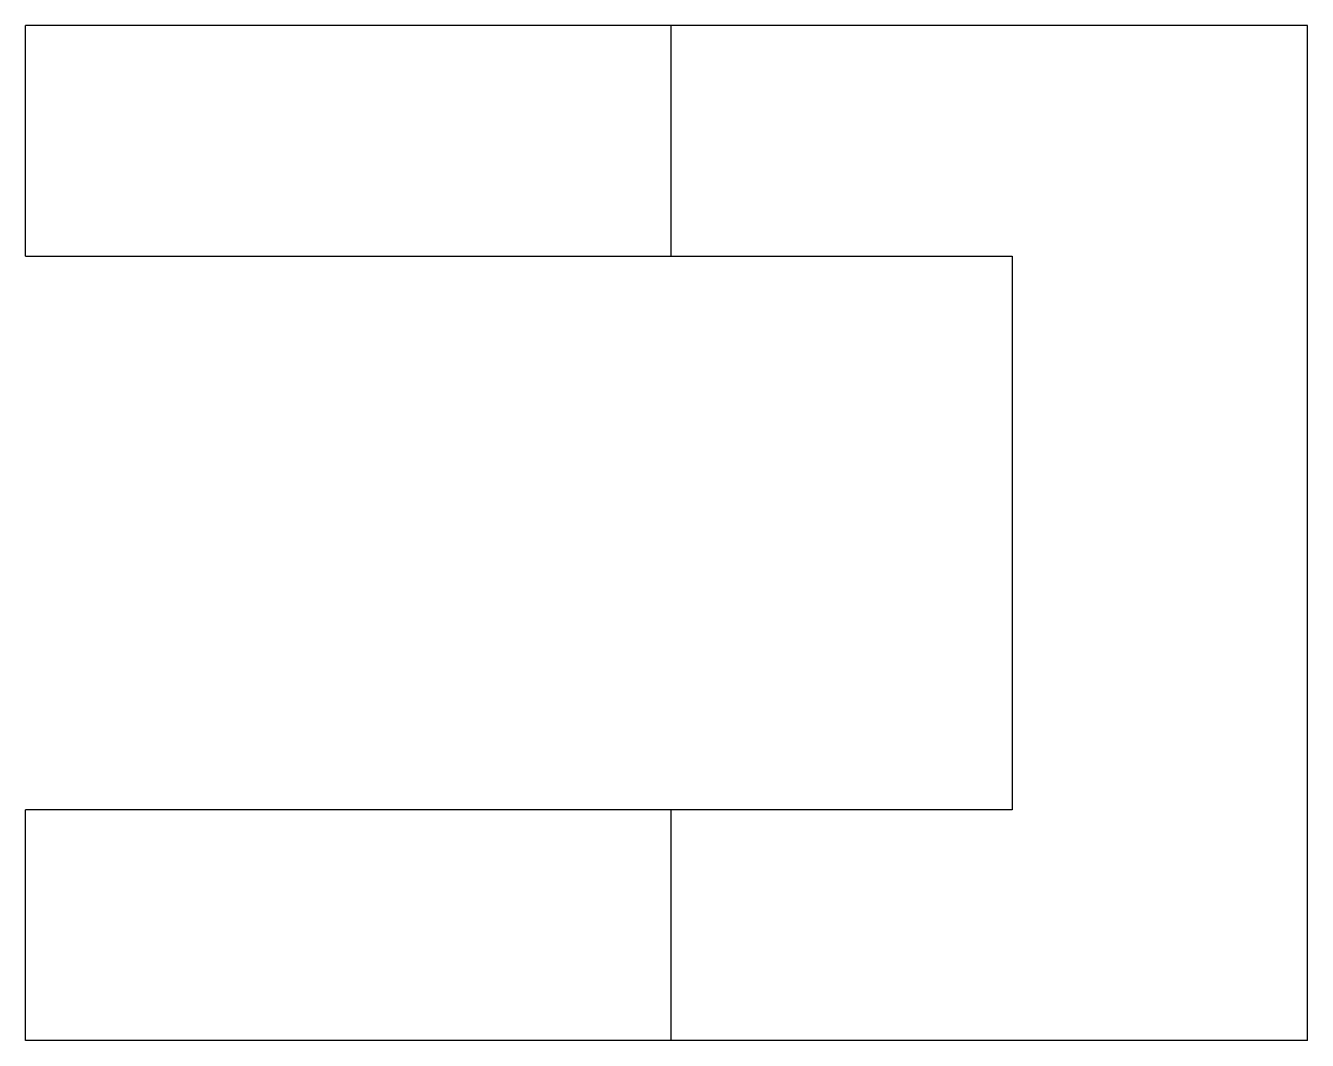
# Model space of a CAD drawing. Header units: metres. Extents: x -1.4 to 26.4, y -22 to 0.
import ezdxf

# ---------------------------------------------------------------- set-up
doc = ezdxf.new("R2010")
doc.units = ezdxf.units.M

msp = doc.modelspace()

# ---------------------------------------------------------------- linework, layer by layer
for points in [[(-1.4, -5), (-1.4, -4.9), (-1.4, -4.8), (-1.4, -4.7), (-1.4, -4.6), (-1.4, -4.5), (-1.4, -4.4), (-1.4, -4.3), (-1.4, -4.2), (-1.4, -4.1), (-1.4, -4), (-1.4, -3.9), (-1.4, -3.8), (-1.4, -3.7), (-1.4, -3.6), (-1.4, -3.5), (-1.4, -3.4), (-1.4, -3.3), (-1.4, -3.2), (-1.4, -3.1), (-1.4, -3), (-1.4, -2.9), (-1.4, -2.8), (-1.4, -2.7), (-1.4, -2.6), (-1.4, -2.5), (-1.4, -2.4), (-1.4, -2.3), (-1.4, -2.2), (-1.4, -2.1), (-1.4, -2), (-1.4, -1.9), (-1.4, -1.8), (-1.4, -1.7), (-1.4, -1.6), (-1.4, -1.5), (-1.4, -1.4), (-1.4, -1.3), (-1.4, -1.2), (-1.4, -1.1), (-1.4, -1), (-1.4, -0.9), (-1.4, -0.8), (-1.4, -0.7), (-1.4, -0.6), (-1.4, -0.5), (-1.4, -0.4), (-1.4, -0.3), (-1.4, -0.2), (-1.4, -0.1), (-1.4, 0)], [(12.6, 0), (12.551, 0), (12.502, 0), (12.453, 0), (12.362, 0), (12.217, 0), (12.072, 0), (11.927, 0), (11.707, 0), (11.473, 0), (11.24, 0), (10.984, 0), (10.674, 0), (10.363, 0), (10.053, 0), (9.699, 0), (9.327, 0), (8.956, 0), (8.578, 0), (8.164, 0), (7.749, 0), (7.335, 0), (6.908, 0), (6.472, 0), (6.036, 0), (5.6, 0), (5.164, 0), (4.728, 0), (4.292, 0), (3.865, 0), (3.451, 0), (3.036, 0), (2.622, 0), (2.244, 0), (1.873, 0), (1.501, 0), (1.147, 0), (0.837, 0), (0.526, 0), (0.216, 0), (-0.04, 0), (-0.273, 0), (-0.507, 0), (-0.727, 0), (-0.872, 0), (-1.017, 0), (-1.162, 0), (-1.253, 0), (-1.302, 0), (-1.351, 0), (-1.4, 0)], [(12.6, -5), (12.6, -4.9), (12.6, -4.8), (12.6, -4.7), (12.6, -4.6), (12.6, -4.5), (12.6, -4.4), (12.6, -4.3), (12.6, -4.2), (12.6, -4.1), (12.6, -4), (12.6, -3.9), (12.6, -3.8), (12.6, -3.7), (12.6, -3.6), (12.6, -3.5), (12.6, -3.4), (12.6, -3.3), (12.6, -3.2), (12.6, -3.1), (12.6, -3), (12.6, -2.9), (12.6, -2.8), (12.6, -2.7), (12.6, -2.6), (12.6, -2.5), (12.6, -2.4), (12.6, -2.3), (12.6, -2.2), (12.6, -2.1), (12.6, -2), (12.6, -1.9), (12.6, -1.8), (12.6, -1.7), (12.6, -1.6), (12.6, -1.5), (12.6, -1.4), (12.6, -1.3), (12.6, -1.2), (12.6, -1.1), (12.6, -1), (12.6, -0.9), (12.6, -0.8), (12.6, -0.7), (12.6, -0.6), (12.6, -0.5), (12.6, -0.4), (12.6, -0.3), (12.6, -0.2), (12.6, -0.1), (12.6, 0)], [(26.4, 0), (26.124, 0), (25.848, 0), (25.572, 0), (25.296, 0), (25.02, 0), (24.744, 0), (24.468, 0), (24.192, 0), (23.916, 0), (23.64, 0), (23.364, 0), (23.088, 0), (22.812, 0), (22.536, 0), (22.26, 0), (21.984, 0), (21.708, 0), (21.432, 0), (21.156, 0), (20.88, 0), (20.604, 0), (20.328, 0), (20.052, 0), (19.776, 0), (19.5, 0), (19.224, 0), (18.948, 0), (18.672, 0), (18.396, 0), (18.12, 0), (17.844, 0), (17.568, 0), (17.292, 0), (17.016, 0), (16.74, 0), (16.464, 0), (16.188, 0), (15.912, 0), (15.636, 0), (15.36, 0), (15.084, 0), (14.808, 0), (14.532, 0), (14.256, 0), (13.98, 0), (13.704, 0), (13.428, 0), (13.152, 0), (12.876, 0), (12.6, 0)], [(26.4, -22), (26.4, -21.56), (26.4, -21.12), (26.4, -20.68), (26.4, -20.24), (26.4, -19.8), (26.4, -19.36), (26.4, -18.92), (26.4, -18.48), (26.4, -18.04), (26.4, -17.6), (26.4, -17.16), (26.4, -16.72), (26.4, -16.28), (26.4, -15.84), (26.4, -15.4), (26.4, -14.96), (26.4, -14.52), (26.4, -14.08), (26.4, -13.64), (26.4, -13.2), (26.4, -12.76), (26.4, -12.32), (26.4, -11.88), (26.4, -11.44), (26.4, -11), (26.4, -10.56), (26.4, -10.12), (26.4, -9.68), (26.4, -9.24), (26.4, -8.8), (26.4, -8.36), (26.4, -7.92), (26.4, -7.48), (26.4, -7.04), (26.4, -6.6), (26.4, -6.16), (26.4, -5.72), (26.4, -5.28), (26.4, -4.84), (26.4, -4.4), (26.4, -3.96), (26.4, -3.52), (26.4, -3.08), (26.4, -2.64), (26.4, -2.2), (26.4, -1.76), (26.4, -1.32), (26.4, -0.88), (26.4, -0.44), (26.4, 0)], [(-1.4, -5), (-1.351, -5), (-1.302, -5), (-1.253, -5), (-1.162, -5), (-1.017, -5), (-0.872, -5), (-0.727, -5), (-0.507, -5), (-0.273, -5), (-0.04, -5), (0.216, -5), (0.526, -5), (0.837, -5), (1.147, -5), (1.501, -5), (1.873, -5), (2.244, -5), (2.622, -5), (3.036, -5), (3.451, -5), (3.865, -5), (4.292, -5), (4.728, -5), (5.164, -5), (5.6, -5), (6.036, -5), (6.472, -5), (6.908, -5), (7.335, -5), (7.749, -5), (8.164, -5), (8.578, -5), (8.956, -5), (9.327, -5), (9.699, -5), (10.053, -5), (10.363, -5), (10.674, -5), (10.984, -5), (11.24, -5), (11.473, -5), (11.707, -5), (11.927, -5), (12.072, -5), (12.217, -5), (12.362, -5), (12.453, -5), (12.502, -5), (12.551, -5), (12.6, -5)], [(12.6, -5), (12.748, -5), (12.896, -5), (13.044, -5), (13.192, -5), (13.34, -5), (13.488, -5), (13.636, -5), (13.784, -5), (13.932, -5), (14.08, -5), (14.228, -5), (14.376, -5), (14.524, -5), (14.672, -5), (14.82, -5), (14.968, -5), (15.116, -5), (15.264, -5), (15.412, -5), (15.56, -5), (15.708, -5), (15.856, -5), (16.004, -5), (16.152, -5), (16.3, -5), (16.448, -5), (16.596, -5), (16.744, -5), (16.892, -5), (17.04, -5), (17.188, -5), (17.336, -5), (17.484, -5), (17.632, -5), (17.78, -5), (17.928, -5), (18.076, -5), (18.224, -5), (18.372, -5), (18.52, -5), (18.668, -5), (18.816, -5), (18.964, -5), (19.112, -5), (19.26, -5), (19.408, -5), (19.556, -5), (19.704, -5), (19.852, -5), (20, -5)], [(20, -5), (20, -5.24), (20, -5.48), (20, -5.72), (20, -5.96), (20, -6.2), (20, -6.44), (20, -6.68), (20, -6.92), (20, -7.16), (20, -7.4), (20, -7.64), (20, -7.88), (20, -8.12), (20, -8.36), (20, -8.6), (20, -8.84), (20, -9.08), (20, -9.32), (20, -9.56), (20, -9.8), (20, -10.04), (20, -10.28), (20, -10.52), (20, -10.76), (20, -11), (20, -11.24), (20, -11.48), (20, -11.72), (20, -11.96), (20, -12.2), (20, -12.44), (20, -12.68), (20, -12.92), (20, -13.16), (20, -13.4), (20, -13.64), (20, -13.88), (20, -14.12), (20, -14.36), (20, -14.6), (20, -14.84), (20, -15.08), (20, -15.32), (20, -15.56), (20, -15.8), (20, -16.04), (20, -16.28), (20, -16.52), (20, -16.76), (20, -17)], [(12.6, -17), (12.551, -17), (12.502, -17), (12.453, -17), (12.362, -17), (12.217, -17), (12.072, -17), (11.927, -17), (11.707, -17), (11.473, -17), (11.24, -17), (10.984, -17), (10.674, -17), (10.363, -17), (10.053, -17), (9.699, -17), (9.327, -17), (8.956, -17), (8.578, -17), (8.164, -17), (7.749, -17), (7.335, -17), (6.908, -17), (6.472, -17), (6.036, -17), (5.6, -17), (5.164, -17), (4.728, -17), (4.292, -17), (3.865, -17), (3.451, -17), (3.036, -17), (2.622, -17), (2.244, -17), (1.873, -17), (1.501, -17), (1.147, -17), (0.837, -17), (0.526, -17), (0.216, -17), (-0.04, -17), (-0.273, -17), (-0.507, -17), (-0.727, -17), (-0.872, -17), (-1.017, -17), (-1.162, -17), (-1.253, -17), (-1.302, -17), (-1.351, -17), (-1.4, -17)], [(-1.4, -22), (-1.4, -21.9), (-1.4, -21.8), (-1.4, -21.7), (-1.4, -21.6), (-1.4, -21.5), (-1.4, -21.4), (-1.4, -21.3), (-1.4, -21.2), (-1.4, -21.1), (-1.4, -21), (-1.4, -20.9), (-1.4, -20.8), (-1.4, -20.7), (-1.4, -20.6), (-1.4, -20.5), (-1.4, -20.4), (-1.4, -20.3), (-1.4, -20.2), (-1.4, -20.1), (-1.4, -20), (-1.4, -19.9), (-1.4, -19.8), (-1.4, -19.7), (-1.4, -19.6), (-1.4, -19.5), (-1.4, -19.4), (-1.4, -19.3), (-1.4, -19.2), (-1.4, -19.1), (-1.4, -19), (-1.4, -18.9), (-1.4, -18.8), (-1.4, -18.7), (-1.4, -18.6), (-1.4, -18.5), (-1.4, -18.4), (-1.4, -18.3), (-1.4, -18.2), (-1.4, -18.1), (-1.4, -18), (-1.4, -17.9), (-1.4, -17.8), (-1.4, -17.7), (-1.4, -17.6), (-1.4, -17.5), (-1.4, -17.4), (-1.4, -17.3), (-1.4, -17.2), (-1.4, -17.1), (-1.4, -17)], [(20, -17), (19.852, -17), (19.704, -17), (19.556, -17), (19.408, -17), (19.26, -17), (19.112, -17), (18.964, -17), (18.816, -17), (18.668, -17), (18.52, -17), (18.372, -17), (18.224, -17), (18.076, -17), (17.928, -17), (17.78, -17), (17.632, -17), (17.484, -17), (17.336, -17), (17.188, -17), (17.04, -17), (16.892, -17), (16.744, -17), (16.596, -17), (16.448, -17), (16.3, -17), (16.152, -17), (16.004, -17), (15.856, -17), (15.708, -17), (15.56, -17), (15.412, -17), (15.264, -17), (15.116, -17), (14.968, -17), (14.82, -17), (14.672, -17), (14.524, -17), (14.376, -17), (14.228, -17), (14.08, -17), (13.932, -17), (13.784, -17), (13.636, -17), (13.488, -17), (13.34, -17), (13.192, -17), (13.044, -17), (12.896, -17), (12.748, -17), (12.6, -17)], [(12.6, -22), (12.6, -21.9), (12.6, -21.8), (12.6, -21.7), (12.6, -21.6), (12.6, -21.5), (12.6, -21.4), (12.6, -21.3), (12.6, -21.2), (12.6, -21.1), (12.6, -21), (12.6, -20.9), (12.6, -20.8), (12.6, -20.7), (12.6, -20.6), (12.6, -20.5), (12.6, -20.4), (12.6, -20.3), (12.6, -20.2), (12.6, -20.1), (12.6, -20), (12.6, -19.9), (12.6, -19.8), (12.6, -19.7), (12.6, -19.6), (12.6, -19.5), (12.6, -19.4), (12.6, -19.3), (12.6, -19.2), (12.6, -19.1), (12.6, -19), (12.6, -18.9), (12.6, -18.8), (12.6, -18.7), (12.6, -18.6), (12.6, -18.5), (12.6, -18.4), (12.6, -18.3), (12.6, -18.2), (12.6, -18.1), (12.6, -18), (12.6, -17.9), (12.6, -17.8), (12.6, -17.7), (12.6, -17.6), (12.6, -17.5), (12.6, -17.4), (12.6, -17.3), (12.6, -17.2), (12.6, -17.1), (12.6, -17)], [(12.6, -22), (12.551, -22), (12.502, -22), (12.453, -22), (12.362, -22), (12.217, -22), (12.072, -22), (11.927, -22), (11.707, -22), (11.473, -22), (11.24, -22), (10.984, -22), (10.674, -22), (10.363, -22), (10.053, -22), (9.699, -22), (9.327, -22), (8.956, -22), (8.578, -22), (8.164, -22), (7.749, -22), (7.335, -22), (6.908, -22), (6.472, -22), (6.036, -22), (5.6, -22), (5.164, -22), (4.728, -22), (4.292, -22), (3.865, -22), (3.451, -22), (3.036, -22), (2.622, -22), (2.244, -22), (1.873, -22), (1.501, -22), (1.147, -22), (0.837, -22), (0.526, -22), (0.216, -22), (-0.04, -22), (-0.273, -22), (-0.507, -22), (-0.727, -22), (-0.872, -22), (-1.017, -22), (-1.162, -22), (-1.253, -22), (-1.302, -22), (-1.351, -22), (-1.4, -22)], [(26.4, -22), (26.124, -22), (25.848, -22), (25.572, -22), (25.296, -22), (25.02, -22), (24.744, -22), (24.468, -22), (24.192, -22), (23.916, -22), (23.64, -22), (23.364, -22), (23.088, -22), (22.812, -22), (22.536, -22), (22.26, -22), (21.984, -22), (21.708, -22), (21.432, -22), (21.156, -22), (20.88, -22), (20.604, -22), (20.328, -22), (20.052, -22), (19.776, -22), (19.5, -22), (19.224, -22), (18.948, -22), (18.672, -22), (18.396, -22), (18.12, -22), (17.844, -22), (17.568, -22), (17.292, -22), (17.016, -22), (16.74, -22), (16.464, -22), (16.188, -22), (15.912, -22), (15.636, -22), (15.36, -22), (15.084, -22), (14.808, -22), (14.532, -22), (14.256, -22), (13.98, -22), (13.704, -22), (13.428, -22), (13.152, -22), (12.876, -22), (12.6, -22)]]:
    msp.add_lwpolyline(points)

doc.saveas('drawing.dxf')
